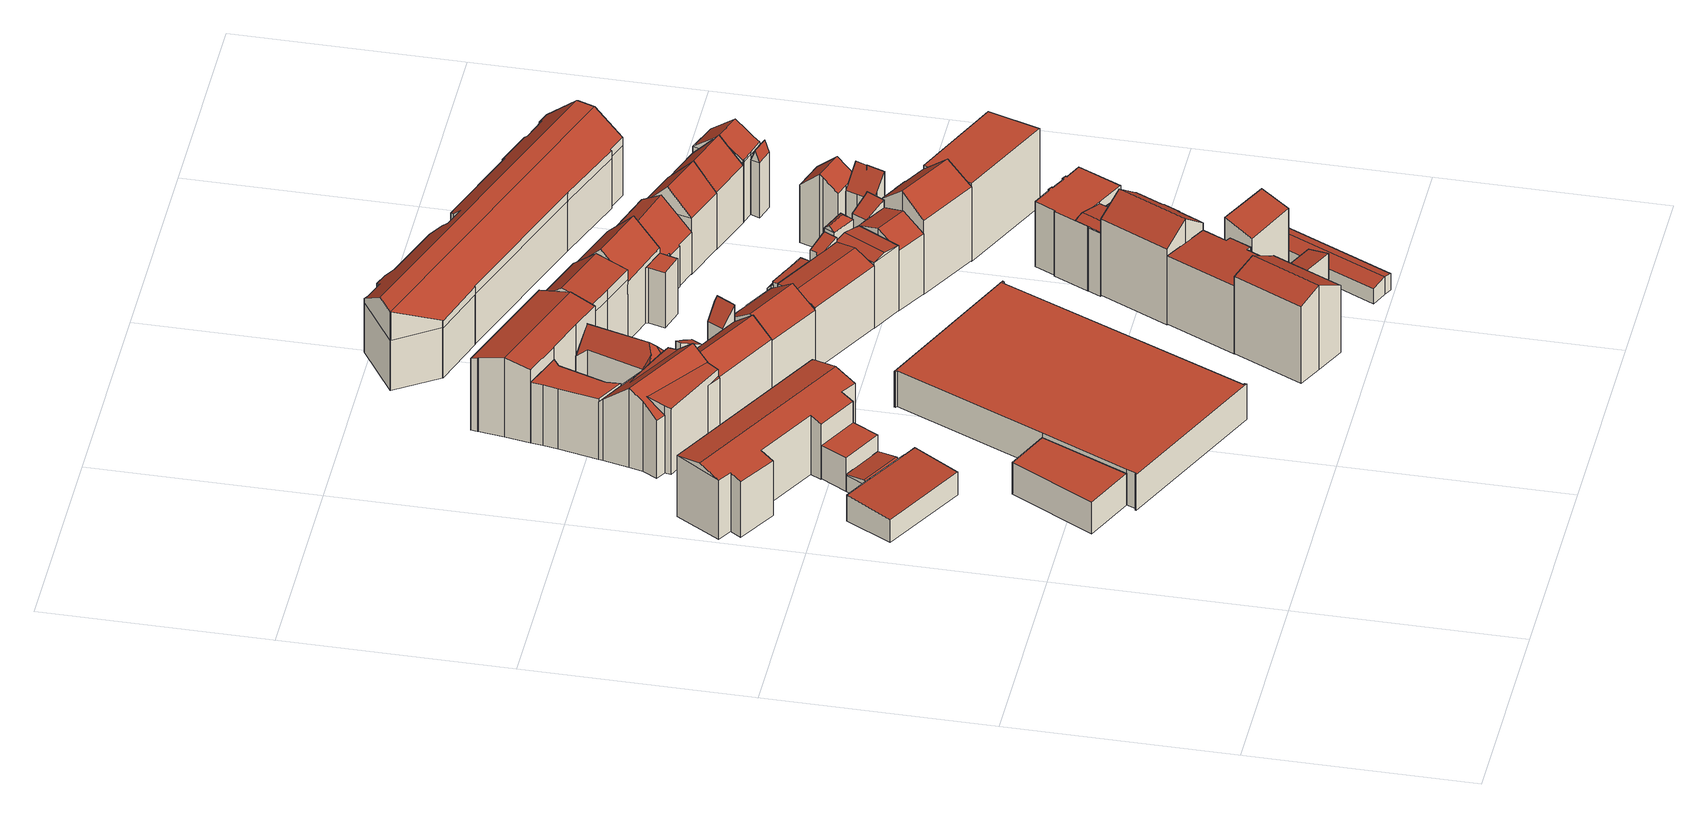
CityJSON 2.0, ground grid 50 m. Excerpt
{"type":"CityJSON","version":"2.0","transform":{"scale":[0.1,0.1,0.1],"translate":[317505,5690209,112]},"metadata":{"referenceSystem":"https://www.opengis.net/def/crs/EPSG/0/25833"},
"CityObjects":{
"building1":{"type":"Building","attributes":{"Dachtyp_tdc":"tdcPolyFlatRoof","Gemeindeschluessel":14713000,"Dachneigung":0,"QualitaetDacherkennung":68,"Geometrietyp2DReferenz":"3000","function":"31001_9998","roofType":"1000","measuredHeight":7.91},"geometry":[{"type":"MultiSurface","lod":"2","boundaries":[[[0,1,2,3]],[[1,4,5,2]],[[4,6,7,5]],[[6,0,3,7]],[[6,4,1,0]],[[3,2,5,7]]],"semantics":{"surfaces":[{"type":"WallSurface"},{"type":"RoofSurface"},{"type":"GroundSurface"}],"values":[0,0,0,0,1,2]}}]},
"building2":{"type":"Building","attributes":{"Gemeindeschluessel":14713000,"Dachtyp_tdc":"tdcPolyFlatRoof","Dachneigung":3.72,"QualitaetDacherkennung":87,"Geometrietyp2DReferenz":"3000","function":"31001_9998","roofType":"2100","measuredHeight":6.58},"geometry":[{"type":"MultiSurface","lod":"2","boundaries":[[[8,9,10,11]],[[9,12,13,10]],[[12,14,15,13]],[[14,16,17,15]],[[16,18,19,17]],[[18,20,21,19]],[[20,22,23,21]],[[22,8,11,23]],[[22,20,18,16,14,12,9,8]],[[11,10,13,15,17,19,21,23]]],"semantics":{"surfaces":[{"type":"WallSurface"},{"type":"RoofSurface"},{"type":"GroundSurface"}],"values":[0,0,0,0,0,0,0,0,1,2]}}]},
"building3":{"type":"Building","attributes":{"Dachtyp_tdc":"tdcGableRoof","Gemeindeschluessel":14713000,"Dachneigung":10.62,"QualitaetDacherkennung":27,"Geometrietyp2DReferenz":"3000","function":"31001_9998","roofType":"3100","measuredHeight":5.21},"geometry":[{"type":"MultiSurface","lod":"2","boundaries":[[[24,25,26,27]],[[25,28,29,26]],[[28,30,31,29]],[[30,32,33,31]],[[32,24,27,33]],[[34,32,35,36]],[[37,38,39,36,35]],[[25,39,38,28]],[[24,34,36,39,25]],[[28,38,37,30]],[[30,37,35,32]],[[32,34,24]],[[27,26,29,31,33]]],"semantics":{"surfaces":[{"type":"WallSurface"},{"type":"RoofSurface"},{"type":"GroundSurface"}],"values":[0,0,0,0,0,1,1,0,0,0,0,0,2]}}]},
"building4":{"type":"Building","attributes":{"Dachtyp_tdc":"tdcFreeFormRoof","Gemeindeschluessel":14713000,"Dachneigung":18.49,"QualitaetDacherkennung":33,"Geometrietyp2DReferenz":"3000","function":"31001_9998","roofType":"5000","measuredHeight":16.72},"geometry":[{"type":"MultiSurface","lod":"2","boundaries":[[[40,41,42,43]],[[41,44,45,42]],[[44,46,47,45]],[[46,48,49,47]],[[48,50,51,49]],[[50,52,53,51]],[[52,54,55,53]],[[54,56,57,55]],[[56,58,59,57]],[[58,60,61,59]],[[60,62,63,61]],[[62,64,65,63]],[[64,66,67,65]],[[66,40,43,67]],[[58,56,54,68,69,60]],[[41,40,66,64,62,69,68,52,50,48,46,44]],[[54,52,68]],[[62,60,69]],[[43,42,45,47,49,51,53,55,57,59,61,63,65,67]]],"semantics":{"surfaces":[{"type":"WallSurface"},{"type":"RoofSurface"},{"type":"GroundSurface"}],"values":[0,0,0,0,0,0,0,0,0,0,0,0,0,0,1,1,0,0,2]}}]},
"building5":{"type":"Building","attributes":{"Dachtyp_tdc":"tdcPolyFlatRoof","Gemeindeschluessel":14713000,"Dachneigung":0,"QualitaetDacherkennung":36,"Geometrietyp2DReferenz":"3000","function":"31001_9998","roofType":"1000","measuredHeight":8.52},"geometry":[{"type":"MultiSurface","lod":"2","boundaries":[[[70,71,26,31]],[[71,72,73,26]],[[72,74,75,73]],[[74,70,31,75]],[[74,72,71,70]],[[31,26,73,75]]],"semantics":{"surfaces":[{"type":"WallSurface"},{"type":"RoofSurface"},{"type":"GroundSurface"}],"values":[0,0,0,0,1,2]}}]},
"building6":{"type":"Building","attributes":{"Gemeindeschluessel":14713000,"Dachneigung":76.59,"Dachorientierung":112.06,"MittlereTraufHoehe":130.25,"QualitaetDacherkennung":28,"ObjektHoehe":18,"BodenHoehe":113.4,"Geometrietyp2DReferenz":"3000","AbsoluteHoehe":131.4,"Dachflaeche":224.31,"function":"31001_9998","roofType":"3100","measuredHeight":18,"storeysAboveGround":6},"geometry":[{"type":"MultiSurface","lod":"2","boundaries":[[[76,77,78,79]],[[77,80,81,78]],[[80,82,83,81]],[[82,84,85,83]],[[84,86,87,85]],[[86,88,89,87]],[[88,90,91,89]],[[90,92,93,91]],[[92,94,95,93]],[[94,76,79,95]],[[92,90,88,86,84,82,80]],[[80,77,76,94,92]],[[79,78,81,83,85,87,89,91,93,95]]],"semantics":{"surfaces":[{"type":"WallSurface"},{"type":"RoofSurface"},{"type":"GroundSurface"}],"values":[0,0,0,0,0,0,0,0,0,0,1,1,2]}}]},
"building7":{"type":"Building","attributes":{"Dachtyp_tdc":"tdcPolyFlatRoof","Gemeindeschluessel":14713000,"Dachneigung":0,"QualitaetDacherkennung":46,"Geometrietyp2DReferenz":"3000","function":"31001_3211","roofType":"1000","measuredHeight":9.02},"geometry":[{"type":"MultiSurface","lod":"2","boundaries":[[[96,97,98,99]],[[97,100,101,98]],[[100,102,103,101]],[[102,104,105,103]],[[104,106,107,105]],[[106,108,109,107]],[[108,110,111,109]],[[110,112,113,111]],[[112,114,115,113]],[[114,116,117,115]],[[116,118,119,117]],[[118,120,121,119]],[[120,122,123,121]],[[122,96,99,123]],[[122,120,118,116,114,112,110,108,106,104,102,100,97,96]],[[99,98,101,103,105,107,109,111,113,115,117,119,121,123]]],"semantics":{"surfaces":[{"type":"WallSurface"},{"type":"RoofSurface"},{"type":"GroundSurface"}],"values":[0,0,0,0,0,0,0,0,0,0,0,0,0,0,1,2]}}]},
"building8":{"type":"Building","attributes":{"Gemeindeschluessel":14713000,"Geometrietyp2DReferenz":"3000","function":"31001_9998","roofType":"9999"},"children":["building8-1","building8-2","building8-3","building8-4"]},
"building8-1":{"type":"BuildingPart","attributes":{"Dachtyp_tdc":"tdcFreeFormRoof","Dachneigung":39.74,"QualitaetDacherkennung":29,"Geometrietyp2DReferenz":"3000","roofType":"5000","measuredHeight":20.32},"parents":["building8"],"geometry":[{"type":"MultiSurface","lod":"2","boundaries":[[[124,125,126]],[[125,127,128,126]],[[127,129,130,131,128]],[[132,133,134,135,136]],[[133,137,138,134]],[[137,139,140,138]],[[139,141,142,140]],[[141,143,144,142]],[[143,145,146,144]],[[145,147,148,146]],[[147,149,150,148]],[[149,151,152,150]],[[147,145,143,141,139]],[[139,137,133,132,129,127,125,124,151,149,147]],[[126,128,131,135,134,138,140,142,144,146,148,150,152]],[[136,130,129,132]],[[136,135,131,130]],[[126,152,151,124]]],"semantics":{"surfaces":[{"type":"WallSurface"},{"type":"RoofSurface"},{"type":"GroundSurface"},{"type":"ClosureSurface"}],"values":[0,0,0,0,0,0,0,0,0,0,0,0,1,1,2,0,3,3]}}]},
"building8-2":{"type":"BuildingPart","attributes":{"Dachtyp_tdc":"tdcPolyFlatRoof","Dachneigung":0,"QualitaetDacherkennung":33,"Geometrietyp2DReferenz":"3000","roofType":"1000","measuredHeight":15.3},"parents":["building8"],"geometry":[{"type":"MultiSurface","lod":"2","boundaries":[[[153,154,155,152,151]],[[154,156,157,155]],[[156,158,159,157]],[[160,161,162,163]],[[161,164,165,162]],[[164,166,124,126,165]],[[166,164,161,160,158,156,154,153]],[[152,155,157,159,163,162,165,126]],[[163,159,158,160]],[[151,124,166,153]],[[151,152,126,124]]],"semantics":{"surfaces":[{"type":"WallSurface"},{"type":"RoofSurface"},{"type":"GroundSurface"},{"type":"ClosureSurface"}],"values":[0,0,0,0,0,0,1,2,3,0,3]}}]},
"building8-3":{"type":"BuildingPart","attributes":{"Dachtyp_tdc":"tdcFreeFormRoof","Dachneigung":52.57,"QualitaetDacherkennung":16,"Geometrietyp2DReferenz":"3000","roofType":"5000","measuredHeight":16.55},"parents":["building8"],"geometry":[{"type":"MultiSurface","lod":"2","boundaries":[[[167,168,169,170]],[[168,171,172,169]],[[171,173,174,172]],[[173,175,176,174]],[[175,136,135,176]],[[130,177,178,131]],[[177,179,180,178]],[[179,181,182,180]],[[181,183,184,182]],[[179,177,130,185]],[[130,136,186,187,185]],[[136,175,186]],[[175,173,171,168,167,188,187,186]],[[188,183,181,179,185,187]],[[189,170,169,172,174,176,135,131,178,180,182,184]],[[167,170,189,188]],[[131,135,136,130]],[[184,183,188,189]]],"semantics":{"surfaces":[{"type":"WallSurface"},{"type":"RoofSurface"},{"type":"GroundSurface"},{"type":"ClosureSurface"}],"values":[0,0,0,0,0,0,0,0,0,1,1,1,1,1,2,3,3,3]}}]},
"building8-4":{"type":"BuildingPart","attributes":{"Dachtyp_tdc":"tdcGableRoof","Dachneigung":14.63,"QualitaetDacherkennung":69,"Geometrietyp2DReferenz":"3000","roofType":"3100","measuredHeight":20.12},"parents":["building8"],"geometry":[{"type":"MultiSurface","lod":"2","boundaries":[[[190,191,192,193]],[[191,194,195,192]],[[194,196,197,195]],[[196,198,167,170,197]],[[199,200,160,163,184,183]],[[201,202,203,159,158]],[[202,204,205,203]],[[204,206,207,205]],[[206,190,193,207]],[[202,201,200,199,198,196,194]],[[194,191,190,206,204,202]],[[193,192,195,197,170,189,184,163,159,203,205,207]],[[183,188,167,198,199]],[[189,170,167,188]],[[183,184,189,188]],[[158,160,200,201]],[[158,159,163,160]]],"semantics":{"surfaces":[{"type":"WallSurface"},{"type":"RoofSurface"},{"type":"GroundSurface"},{"type":"ClosureSurface"}],"values":[0,0,0,0,0,0,0,0,0,1,1,2,0,3,3,0,3]}}]},
"building9":{"type":"Building","attributes":{"Gemeindeschluessel":14713000,"Geometrietyp2DReferenz":"3000","function":"31001_9998","roofType":"9999"},"children":["building9-1","building9-2","building9-3"]},
"building9-1":{"type":"BuildingPart","attributes":{"Dachtyp_tdc":"tdcGableRoof","Dachneigung":39.67,"QualitaetDacherkennung":60,"Geometrietyp2DReferenz":"3000","roofType":"3100","measuredHeight":18.93},"parents":["building9"],"geometry":[{"type":"MultiSurface","lod":"2","boundaries":[[[208,209,210,211]],[[212,213,214,215]],[[213,216,217,214]],[[216,218,219,217]],[[218,220,221,219]],[[220,222,223,221]],[[222,224,225,223]],[[220,218,216,213]],[[213,212,209,208,224,222,220]],[[211,210,215,214,217,219,221,223,225]],[[215,210,209,212]],[[211,225,224,208]]],"semantics":{"surfaces":[{"type":"WallSurface"},{"type":"RoofSurface"},{"type":"GroundSurface"},{"type":"ClosureSurface"}],"values":[0,0,0,0,0,0,0,1,1,2,3,3]}}]},
"building9-2":{"type":"BuildingPart","attributes":{"Dachtyp_tdc":"tdcPolyFlatRoof","Dachneigung":47.4,"QualitaetDacherkennung":47,"Geometrietyp2DReferenz":"3000","roofType":"2100","measuredHeight":19.2},"parents":["building9"],"geometry":[{"type":"MultiSurface","lod":"2","boundaries":[[[226,227,228,210,209]],[[227,229,230,228]],[[229,231,232,230]],[[231,233,234,232]],[[233,235,212,215,234]],[[235,233,231,229,227,226]],[[210,228,230,232,234,215]],[[226,209,212,235]],[[209,210,215,212]]],"semantics":{"surfaces":[{"type":"WallSurface"},{"type":"RoofSurface"},{"type":"GroundSurface"},{"type":"ClosureSurface"}],"values":[0,0,0,0,0,1,2,0,3]}}]},
"building9-3":{"type":"BuildingPart","attributes":{"Dachtyp_tdc":"tdcPolyFlatRoof","Dachneigung":31.92,"QualitaetDacherkennung":42,"Geometrietyp2DReferenz":"3000","roofType":"2100","measuredHeight":19.16},"parents":["building9"],"geometry":[{"type":"MultiSurface","lod":"2","boundaries":[[[236,237,238,225,224]],[[237,239,240,238]],[[239,241,242,240]],[[241,243,208,211,242]],[[243,241,239,237,236]],[[225,238,240,242,211]],[[224,208,243,236]],[[224,225,211,208]]],"semantics":{"surfaces":[{"type":"WallSurface"},{"type":"RoofSurface"},{"type":"GroundSurface"},{"type":"ClosureSurface"}],"values":[0,0,0,0,1,2,0,3]}}]},
"building10":{"type":"Building","attributes":{"Dachtyp_tdc":"tdcGableRoof","Gemeindeschluessel":14713000,"Dachneigung":30.95,"QualitaetDacherkennung":76,"Geometrietyp2DReferenz":"3000","function":"31001_9998","roofType":"3100","measuredHeight":21.27},"geometry":[{"type":"MultiSurface","lod":"2","boundaries":[[[244,245,246,247]],[[245,248,249,246]],[[248,250,251,249]],[[250,252,253,251]],[[252,254,255,253]],[[254,256,257,255]],[[256,258,259,257]],[[258,244,247,259]],[[254,252,250,248,245,244]],[[244,258,256,254]],[[247,246,249,251,253,255,257,259]]],"semantics":{"surfaces":[{"type":"WallSurface"},{"type":"RoofSurface"},{"type":"GroundSurface"}],"values":[0,0,0,0,0,0,0,0,1,1,2]}}]},
"building11":{"type":"Building","attributes":{"Dachtyp_tdc":"tdcPolyFlatRoof","Gemeindeschluessel":14713000,"Dachneigung":0,"QualitaetDacherkennung":42,"Geometrietyp2DReferenz":"3000","function":"31001_9998","roofType":"1000","measuredHeight":3.67},"geometry":[{"type":"MultiSurface","lod":"2","boundaries":[[[260,261,262,263]],[[261,264,265,262]],[[264,266,267,265]],[[266,268,269,267]],[[268,270,271,269]],[[270,260,263,271]],[[270,268,266,264,261,260]],[[263,262,265,267,269,271]]],"semantics":{"surfaces":[{"type":"WallSurface"},{"type":"RoofSurface"},{"type":"GroundSurface"}],"values":[0,0,0,0,0,0,1,2]}}]},
"building12":{"type":"Building","attributes":{"Dachtyp_tdc":"tdcFreeFormRoof","Gemeindeschluessel":14713000,"Dachneigung":34.38,"QualitaetDacherkennung":79,"Geometrietyp2DReferenz":"3000","function":"31001_9998","roofType":"5000","measuredHeight":18.98},"geometry":[{"type":"MultiSurface","lod":"2","boundaries":[[[272,273,274,275]],[[273,276,277,274]],[[276,278,279,277]],[[278,280,281,279]],[[280,282,283,281]],[[282,284,285,283]],[[284,286,287,285]],[[286,288,289,287]],[[288,272,275,289]],[[286,290,291,288]],[[290,284,282,280,278,276,273,272,291]],[[286,284,290]],[[272,288,291]],[[275,274,277,279,281,283,285,287,289]]],"semantics":{"surfaces":[{"type":"WallSurface"},{"type":"RoofSurface"},{"type":"GroundSurface"}],"values":[0,0,0,0,0,0,0,0,0,1,1,0,0,2]}}]},
"building13":{"type":"Building","attributes":{"Dachtyp_tdc":"tdcPolyFlatRoof","Gemeindeschluessel":14713000,"Dachneigung":3.12,"QualitaetDacherkennung":81,"Geometrietyp2DReferenz":"3000","function":"31001_9998","roofType":"2100","measuredHeight":17.3},"geometry":[{"type":"MultiSurface","lod":"2","boundaries":[[[292,293,294,295]],[[293,296,297,294]],[[296,298,299,297]],[[298,300,301,299]],[[300,302,303,301]],[[302,304,305,303]],[[304,306,307,305]],[[306,308,309,307]],[[308,292,295,309]],[[308,306,304,302,300,298,296,293,292]],[[295,294,297,299,301,303,305,307,309]]],"semantics":{"surfaces":[{"type":"WallSurface"},{"type":"RoofSurface"},{"type":"GroundSurface"}],"values":[0,0,0,0,0,0,0,0,0,1,2]}}]},
"building14":{"type":"Building","attributes":{"Dachtyp_tdc":"tdcGableRoof","Gemeindeschluessel":14713000,"Dachneigung":14.01,"QualitaetDacherkennung":56,"Geometrietyp2DReferenz":"3000","function":"31001_9998","roofType":"3100","measuredHeight":19.93},"geometry":[{"type":"MultiSurface","lod":"2","boundaries":[[[310,311,267,269]],[[311,312,313,267]],[[312,314,315,313]],[[314,316,317,315]],[[316,310,269,317]],[[318,319,320,321,196]],[[322,321,320,314]],[[311,196,321,322,312]],[[312,322,314]],[[310,318,196,311]],[[316,319,318,310]],[[314,320,319,316]],[[269,267,313,315,317]]],"semantics":{"surfaces":[{"type":"WallSurface"},{"type":"RoofSurface"},{"type":"GroundSurface"}],"values":[0,0,0,0,0,1,1,0,0,0,0,0,2]}}]},
"building15":{"type":"Building","attributes":{"Gemeindeschluessel":14713000,"Geometrietyp2DReferenz":"3000","function":"31001_9998","roofType":"9999"},"children":["building15-1","building15-2","building15-3","building15-4"]},
"building15-1":{"type":"BuildingPart","attributes":{"Dachtyp_tdc":"tdcGableRoof","Dachneigung":23.79,"QualitaetDacherkennung":52,"Geometrietyp2DReferenz":"3000","roofType":"3100","measuredHeight":17.87},"parents":["building15"],"geometry":[{"type":"MultiSurface","lod":"2","boundaries":[[[323,324,325,326]],[[327,328,329,330]],[[331,332,333,334]],[[332,323,326,333]],[[332,335,336,323]],[[337,338,339,336,335,340,341]],[[331,340,335,332]],[[323,336,339,324]],[[327,338,337,342,328]],[[326,325,330,329,334,333]],[[330,325,324,327]],[[334,329,328,331]],[[341,342,337]],[[328,342,341,340,331]],[[324,339,338,327]]],"semantics":{"surfaces":[{"type":"WallSurface"},{"type":"RoofSurface"},{"type":"GroundSurface"},{"type":"ClosureSurface"}],"values":[0,0,0,0,1,1,0,0,0,2,3,3,0,3,3]}}]},
"building15-2":{"type":"BuildingPart","attributes":{"Dachtyp_tdc":"tdcPolyFlatRoof","Dachneigung":46.16,"QualitaetDacherkennung":28,"Geometrietyp2DReferenz":"3000","roofType":"2100","measuredHeight":16.51},"parents":["building15"],"geometry":[{"type":"MultiSurface","lod":"2","boundaries":[[[343,344,345,346]],[[344,347,348,345]],[[347,349,350,348]],[[349,351,352,350]],[[349,347,344,343,353,351]],[[352,354,346,345,348,350]],[[353,354,352,351]],[[346,354,353,343]]],"semantics":{"surfaces":[{"type":"WallSurface"},{"type":"RoofSurface"},{"type":"GroundSurface"},{"type":"ClosureSurface"}],"values":[0,0,0,0,1,2,3,3]}}]},
"building15-3":{"type":"BuildingPart","attributes":{"Dachtyp_tdc":"tdcPolyFlatRoof","Dachneigung":6.71,"QualitaetDacherkennung":34,"Geometrietyp2DReferenz":"3000","roofType":"2100","measuredHeight":17.03},"parents":["building15"],"geometry":[{"type":"MultiSurface","lod":"2","boundaries":[[[355,356,343,346,325,324,339]],[[357,358,359,352,351]],[[358,360,338,327,330,359]],[[360,358,357,361,356,355]],[[325,346,354,352,359,330]],[[361,353,343,356]],[[353,354,346,343]],[[357,351,353,361]],[[351,352,354,353]],[[339,338,360,355]],[[324,325,330,327]],[[339,324,327,338]]],"semantics":{"surfaces":[{"type":"WallSurface"},{"type":"RoofSurface"},{"type":"GroundSurface"},{"type":"ClosureSurface"}],"values":[0,0,0,1,2,0,3,0,3,0,3,3]}}]},
"building15-4":{"type":"BuildingPart","attributes":{"Dachtyp_tdc":"tdcPolyFlatRoof","Dachneigung":16.29,"QualitaetDacherkennung":61,"Geometrietyp2DReferenz":"3000","roofType":"2100","measuredHeight":18.11},"parents":["building15"],"geometry":[{"type":"MultiSurface","lod":"2","boundaries":[[[342,362,363,329,328]],[[362,364,365,363]],[[364,366,367,365]],[[366,368,340,331,334,367]],[[368,366,364,362,342,341]],[[329,363,365,367,334]],[[341,340,368]],[[328,329,334,331]],[[342,328,331,340,341]]],"semantics":{"surfaces":[{"type":"WallSurface"},{"type":"RoofSurface"},{"type":"GroundSurface"},{"type":"ClosureSurface"}],"values":[0,0,0,0,1,2,0,3,3]}}]},
"building16":{"type":"Building","attributes":{"Dachtyp_tdc":"tdcPolyFlatRoof","Gemeindeschluessel":14713000,"Dachneigung":12.89,"QualitaetDacherkennung":75,"Geometrietyp2DReferenz":"3000","function":"31001_9998","roofType":"2100","measuredHeight":6.59},"geometry":[{"type":"MultiSurface","lod":"2","boundaries":[[[369,370,371,372]],[[370,373,374,371]],[[373,375,376,374]],[[375,377,378,376]],[[377,379,380,378]],[[379,381,382,380]],[[381,383,384,382]],[[383,385,386,384]],[[385,369,372,386]],[[385,383,381,379,377,375,373,370,369]],[[372,371,374,376,378,380,382,384,386]]],"semantics":{"surfaces":[{"type":"WallSurface"},{"type":"RoofSurface"},{"type":"GroundSurface"}],"values":[0,0,0,0,0,0,0,0,0,1,2]}}]},
"building17":{"type":"Building","attributes":{"Dachtyp_tdc":"tdcGableRoof","Gemeindeschluessel":14713000,"Dachneigung":37.02,"QualitaetDacherkennung":63,"Geometrietyp2DReferenz":"3000","function":"31001_9998","roofType":"3100","measuredHeight":23.24},"geometry":[{"type":"MultiSurface","lod":"2","boundaries":[[[387,388,389,390]],[[388,391,392,389]],[[391,393,394,392]],[[393,395,396,394]],[[395,397,398,396]],[[397,399,400,398]],[[399,401,402,400]],[[401,403,404,402]],[[403,405,406,404]],[[405,407,408,406]],[[407,409,410,408]],[[409,411,412,410]],[[411,387,390,412]],[[407,405,403,401]],[[401,399,397,395,393,391,388,387,411,409,407]],[[390,389,392,394,396,398,400,402,404,406,408,410,412]]],"semantics":{"surfaces":[{"type":"WallSurface"},{"type":"RoofSurface"},{"type":"GroundSurface"}],"values":[0,0,0,0,0,0,0,0,0,0,0,0,0,1,1,2]}}]},
"building18":{"type":"Building","attributes":{"Gemeindeschluessel":14713000,"Geometrietyp2DReferenz":"3000","function":"31001_9998","roofType":"9999"},"children":["building18-1","building18-2"]},
"building18-1":{"type":"BuildingPart","attributes":{"Dachtyp_tdc":"tdcGableRoof","Dachneigung":11,"QualitaetDacherkennung":26,"Geometrietyp2DReferenz":"3000","roofType":"3100","measuredHeight":17.28},"parents":["building18"],"geometry":[{"type":"MultiSurface","lod":"2","boundaries":[[[413,414,415,416]],[[414,417,418,415]],[[419,420,421,422]],[[420,413,416,421]],[[420,423,424,425,413]],[[414,425,424,417]],[[413,425,414]],[[419,423,420]],[[416,415,418,422,421]],[[422,418,417,419]],[[424,423,419,417]]],"semantics":{"surfaces":[{"type":"WallSurface"},{"type":"RoofSurface"},{"type":"GroundSurface"},{"type":"ClosureSurface"}],"values":[0,0,0,0,1,1,0,0,2,3,3]}}]},
"building18-2":{"type":"BuildingPart","attributes":{"Dachtyp_tdc":"tdcFreeFormRoof","Dachneigung":42.17,"QualitaetDacherkennung":10,"Geometrietyp2DReferenz":"3000","roofType":"5000","measuredHeight":20.46},"parents":["building18"],"geometry":[{"type":"MultiSurface","lod":"2","boundaries":[[[426,427,428,418,417]],[[427,429,430,428]],[[429,431,423,419,422,430]],[[432,431,429]],[[433,432,429,427]],[[433,427,426]],[[432,433,426,431]],[[418,428,430,422]],[[417,424,423,431,426]],[[417,418,422,419]],[[417,419,423,424]]],"semantics":{"surfaces":[{"type":"WallSurface"},{"type":"RoofSurface"},{"type":"GroundSurface"},{"type":"ClosureSurface"}],"values":[0,0,0,1,1,0,1,2,0,3,3]}}]},
"building19":{"type":"Building","attributes":{"Gemeindeschluessel":14713000,"Geometrietyp2DReferenz":"3000","function":"31001_9998","roofType":"9999"},"children":["building19-1","building19-2"]},
"building19-1":{"type":"BuildingPart","attributes":{"Dachtyp_tdc":"tdcGableRoof","Dachneigung":44.74,"QualitaetDacherkennung":81,"Geometrietyp2DReferenz":"3000","roofType":"3100","measuredHeight":21.27},"parents":["building19"],"geometry":[{"type":"MultiSurface","lod":"2","boundaries":[[[434,435,436,437]],[[435,438,439,440,436]],[[441,434,437,442]],[[438,435,443]],[[434,441,444]],[[435,434,444,443]],[[441,438,443,444]],[[437,436,440,445,442]],[[441,442,445,446,439,438]],[[446,445,440,439]]],"semantics":{"surfaces":[{"type":"WallSurface"},{"type":"RoofSurface"},{"type":"GroundSurface"},{"type":"ClosureSurface"}],"values":[0,0,0,0,0,1,1,2,0,3]}}]},
"building19-2":{"type":"BuildingPart","attributes":{"Dachtyp_tdc":"tdcPolyFlatRoof","Dachneigung":0,"QualitaetDacherkennung":45,"Geometrietyp2DReferenz":"3000","roofType":"1000","measuredHeight":14},"parents":["building19"],"geometry":[{"type":"MultiSurface","lod":"2","boundaries":[[[447,448,449,450]],[[448,446,445,449]],[[439,451,452,440]],[[451,447,450,452]],[[451,439,446,448,447]],[[450,449,445,440,452]],[[440,445,446,439]]],"semantics":{"surfaces":[{"type":"WallSurface"},{"type":"RoofSurface"},{"type":"GroundSurface"},{"type":"ClosureSurface"}],"values":[0,0,0,0,1,2,3]}}]},
"building20":{"type":"Building","attributes":{"Dachtyp_tdc":"tdcPolyFlatRoof","Gemeindeschluessel":14713000,"Dachneigung":16.71,"QualitaetDacherkennung":65,"Geometrietyp2DReferenz":"3000","function":"31001_9998","roofType":"2100","measuredHeight":15.62},"geometry":[{"type":"MultiSurface","lod":"2","boundaries":[[[453,454,455,456]],[[454,457,458,455]],[[457,459,460,458]],[[459,453,456,460]],[[459,457,454,453]],[[456,455,458,460]]],"semantics":{"surfaces":[{"type":"WallSurface"},{"type":"RoofSurface"},{"type":"GroundSurface"}],"values":[0,0,0,0,1,2]}}]},
"building21":{"type":"Building","attributes":{"Gemeindeschluessel":14713000,"Geometrietyp2DReferenz":"3000","function":"31001_9998","roofType":"9999"},"children":["building21-1","building21-2"]},
"building21-1":{"type":"BuildingPart","attributes":{"Dachtyp_tdc":"tdcPolyFlatRoof","Dachneigung":20.73,"QualitaetDacherkennung":61,"Geometrietyp2DReferenz":"3000","roofType":"2100","measuredHeight":18.53},"parents":["building21"],"geometry":[{"type":"MultiSurface","lod":"2","boundaries":[[[461,462,463,464]],[[462,465,466,463]],[[465,467,468,469,466]],[[470,471,472,473]],[[471,461,464,472]],[[471,470,474,467,465,462,461]],[[464,463,466,469,473,472]],[[474,468,467]],[[470,473,469,468,474]]],"semantics":{"surfaces":[{"type":"WallSurface"},{"type":"RoofSurface"},{"type":"GroundSurface"},{"type":"ClosureSurface"}],"values":[0,0,0,0,0,1,2,0,3]}}]},
"building21-2":{"type":"BuildingPart","attributes":{"Dachtyp_tdc":"tdcGableRoof","Dachneigung":30.48,"QualitaetDacherkennung":48,"Geometrietyp2DReferenz":"3000","roofType":"3100","measuredHeight":18.4},"parents":["building21"],"geometry":[{"type":"MultiSurface","lod":"2","boundaries":[[[475,476,477,478]],[[478,468,474,479,480,475]],[[469,481,482,483,484,485,473]],[[468,478,481,469]],[[478,477,482,481]],[[477,476,483,482]],[[476,475,484,483]],[[475,480,485,484]],[[480,479,470,473,485]],[[474,470,479]],[[468,469,473,470,474]]],"semantics":{"surfaces":[{"type":"RoofSurface"},{"type":"GroundSurface"},{"type":"WallSurface"},{"type":"ClosureSurface"}],"values":[0,0,1,2,2,2,2,2,2,2,3]}}]},
"building22":{"type":"Building","attributes":{"Dachtyp_tdc":"tdcGableRoof","Gemeindeschluessel":14713000,"Dachneigung":10.11,"QualitaetDacherkennung":40,"Geometrietyp2DReferenz":"3000","function":"31001_9998","roofType":"3100","measuredHeight":4.47},"geometry":[{"type":"MultiSurface","lod":"2","boundaries":[[[486,487,488,489]],[[487,490,491,488]],[[490,492,493,491]],[[492,494,495,493]],[[494,496,497,495]],[[496,498,499,497]],[[498,500,501,499]],[[500,502,503,501]],[[502,504,505,503]],[[504,506,507,505]],[[506,508,509,507]],[[508,486,489,509]],[[504,502,500,498,496,494,492,490,487,486]],[[486,508,506,504]],[[489,488,491,493,495,497,499,501,503,505,507,509]]],"semantics":{"surfaces":[{"type":"WallSurface"},{"type":"RoofSurface"},{"type":"GroundSurface"}],"values":[0,0,0,0,0,0,0,0,0,0,0,0,1,1,2]}}]},
"building23":{"type":"Building","attributes":{"Gemeindeschluessel":14713000,"Geometrietyp2DReferenz":"3000","function":"31001_9998","roofType":"9999"},"children":["building23-1","building23-2","building23-3"]},
"building23-1":{"type":"BuildingPart","attributes":{"Dachtyp_tdc":"tdcPolyFlatRoof","Dachneigung":3.5,"QualitaetDacherkennung":66,"Geometrietyp2DReferenz":"3000","roofType":"2100","measuredHeight":16.19},"parents":["building23"],"geometry":[{"type":"MultiSurface","lod":"2","boundaries":[[[510,511,512,513,514]],[[511,515,516,512]],[[515,517,518,519,516]],[[517,515,511,510]],[[513,512,516,519]],[[514,518,517,510]],[[514,513,519,518]]],"semantics":{"surfaces":[{"type":"WallSurface"},{"type":"RoofSurface"},{"type":"GroundSurface"},{"type":"ClosureSurface"}],"values":[0,0,0,1,2,0,3]}}]},
"building23-2":{"type":"BuildingPart","attributes":{"Dachtyp_tdc":"tdcPolyFlatRoof","Dachneigung":0,"QualitaetDacherkennung":27,"Geometrietyp2DReferenz":"3000","roofType":"1000","measuredHeight":16.41},"parents":["building23"],"geometry":[{"type":"MultiSurface","lod":"2","boundaries":[[[520,521,522,523,524,525]],[[521,526,527,522]],[[526,528,529,527]],[[528,530,531,529]],[[530,532,533,531]],[[532,534,535,533]],[[534,536,537,535]],[[536,538,539,537]],[[538,540,541,539]],[[540,542,543,541]],[[542,544,545,543]],[[544,546,547,545]],[[546,548,549,547]],[[548,550,551,549]],[[550,552,553,554,551]],[[552,550,548,546,544,542,540,538,536,534,532,530,528,526,521,520,555,556,557]],[[558,523,522,527,529,531,533,535,537,539,541,543,545,547,549,551,554]],[[525,559,555,520]],[[524,523,558,560]],[[525,524,560,559]],[[559,556,555]],[[557,553,552]],[[560,558,554,553]],[[559,560,553,557,556]]],"semantics":{"surfaces":[{"type":"WallSurface"},{"type":"RoofSurface"},{"type":"GroundSurface"},{"type":"ClosureSurface"}],"values":[0,0,0,0,0,0,0,0,0,0,0,0,0,0,0,1,2,0,3,3,0,0,3,3]}}]},
"building23-3":{"type":"BuildingPart","attributes":{"Dachtyp_tdc":"tdcGableRoof","Dachneigung":10.48,"QualitaetDacherkennung":59,"Geometrietyp2DReferenz":"3000","roofType":"3100","measuredHeight":17.06},"parents":["building23"],"geometry":[{"type":"MultiSurface","lod":"2","boundaries":[[[518,561,562,519]],[[561,524,523,562]],[[553,514,513,554]],[[514,553,557,563,564,518]],[[525,565,564,563,556,559]],[[561,565,525,524]],[[518,564,565,561]],[[513,519,562,523,558,554]],[[519,513,514,518]],[[558,523,524,560]],[[554,558,560,553]],[[524,525,559,560]],[[556,563,557]],[[560,559,556,557,553]]],"semantics":{"surfaces":[{"type":"WallSurface"},{"type":"RoofSurface"},{"type":"GroundSurface"},{"type":"ClosureSurface"}],"values":[0,0,0,1,1,0,0,2,3,3,3,3,0,3]}}]},
"building24":{"type":"Building","attributes":{"Dachtyp_tdc":"tdcFreeFormRoof","Gemeindeschluessel":14713000,"Dachneigung":44.7,"QualitaetDacherkennung":69,"Geometrietyp2DReferenz":"3000","function":"31001_9998","roofType":"5000","measuredHeight":17.48},"geometry":[{"type":"MultiSurface","lod":"2","boundaries":[[[566,567,568,569]],[[567,570,571,568]],[[570,572,573,571]],[[572,574,575,573]],[[574,576,577,575]],[[576,578,579,577]],[[578,580,581,579]],[[580,566,569,581]],[[572,570,567,582,583,578,576,574]],[[582,566,580,583]],[[580,578,583]],[[567,566,582]],[[569,568,571,573,575,577,579,581]]],"semantics":{"surfaces":[{"type":"WallSurface"},{"type":"RoofSurface"},{"type":"GroundSurface"}],"values":[0,0,0,0,0,0,0,0,1,1,0,0,2]}}]},
"building25":{"type":"Building","attributes":{"Dachtyp_tdc":"tdcGableRoof","Gemeindeschluessel":14713000,"Dachneigung":39.68,"QualitaetDacherkennung":84,"Geometrietyp2DReferenz":"3000","function":"31001_9998","roofType":"3100","measuredHeight":23.36},"geometry":[{"type":"MultiSurface","lod":"2","boundaries":[[[584,585,586,587]],[[585,588,589,586]],[[588,590,591,589]],[[590,592,593,591]],[[592,594,595,593]],[[594,596,597,595]],[[596,598,599,597]],[[598,600,601,599]],[[600,602,603,601]],[[602,584,587,603]],[[598,596,594,592,590,588,585,584]],[[584,602,600,598]],[[587,586,589,591,593,595,597,599,601,603]]],"semantics":{"surfaces":[{"type":"WallSurface"},{"type":"RoofSurface"},{"type":"GroundSurface"}],"values":[0,0,0,0,0,0,0,0,0,0,1,1,2]}}]},
"building26":{"type":"Building","attributes":{"name":"Bundesamt für zentrale Dienste und offene Vermögensfragen","Dachtyp_tdc":"tdcFreeFormRoof","Gemeindeschluessel":14713000,"Dachneigung":37.85,"QualitaetDacherkennung":59,"Geometrietyp2DReferenz":"3000","function":"31001_3010","roofType":"5000","measuredHeight":19.89},"geometry":[{"type":"MultiSurface","lod":"2","boundaries":[[[604,605,606,607,608]],[[609,610,605,604]],[[611,612,613,614]],[[614,613,615,616,617]],[[618,619,620,621]],[[622,623,619,618]],[[621,620,624,625]],[[625,624,610,609]],[[617,616,626,627]],[[627,626,628,629]],[[629,628,630,631]],[[631,630,623,622]],[[632,633,612,611]],[[608,607,634,635]],[[635,634,636,637]],[[637,636,638,639]],[[639,638,640]],[[641,642,643]],[[643,642,644,645]],[[645,644,646,647]],[[647,646,648,649]],[[649,648,650,651]],[[651,650,652,653]],[[653,652,654,655]],[[655,654,656,657]],[[657,656,658,659]],[[659,658,660,661]],[[661,660,662,663]],[[663,662,664,665]],[[665,664,666,667]],[[667,666,668,669]],[[669,668,633,632]],[[670,671,672,673,674,675,676,677,678,679,680,681,682,683,684,685,686,687,688,689,690,691,692,693,694,695,696,697,698,699,700,701,702]],[[637,639,671,670]],[[639,640,672,671]],[[640,641,673,672]],[[641,643,674,673]],[[643,645,675,674]],[[645,647,676,675]],[[647,649,677,676]],[[649,651,678,677]],[[651,653,679,678]],[[653,655,680,679]],[[655,657,681,680]],[[657,659,682,681]],[[659,661,683,682]],[[661,663,684,683]],[[663,665,685,684]],[[665,667,686,685]],[[667,669,687,686]],[[669,632,688,687]],[[632,611,689,688]],[[611,614,690,689]],[[614,617,691,690]],[[617,627,692,691]],[[627,629,693,692]],[[629,631,694,693]],[[631,622,695,694]],[[622,618,696,695]],[[618,621,697,696]],[[621,625,698,697]],[[625,609,699,698]],[[609,604,700,699]],[[604,608,701,700]],[[608,635,702,701]],[[635,637,670,702]],[[633,668,666,664,662,660,658,656,654,652,650,648,646,644,642,641,640,638,636,634,607,606,612]],[[623,630,628,626,616,615,610,624,620,619]],[[613,612,606,605,610,615]]],"semantics":{"surfaces":[{"type":"WallSurface"},{"type":"GroundSurface"},{"type":"RoofSurface"}],"values":[0,0,0,0,0,0,0,0,0,0,0,0,0,0,0,0,0,0,0,0,0,0,0,0,0,0,0,0,0,0,0,0,1,0,0,0,0,0,0,0,0,0,0,0,0,0,0,0,0,0,0,0,0,0,0,0,0,0,0,0,0,0,0,0,0,0,2,2,2]}}]},
"building27":{"type":"Building","attributes":{"Dachtyp_tdc":"tdcGableRoof","Gemeindeschluessel":14713000,"Dachneigung":46.88,"QualitaetDacherkennung":71,"Geometrietyp2DReferenz":"3000","function":"31001_9998","roofType":"3100","measuredHeight":20.15},"geometry":[{"type":"MultiSurface","lod":"2","boundaries":[[[703,704,705,706]],[[704,707,708,705]],[[707,709,710,708]],[[709,703,706,710]],[[707,704,711]],[[703,709,712]],[[704,703,712,711]],[[709,707,711,712]],[[706,705,708,710]]],"semantics":{"surfaces":[{"type":"WallSurface"},{"type":"RoofSurface"},{"type":"GroundSurface"}],"values":[0,0,0,0,0,0,1,1,2]}}]},
"building28":{"type":"Building","attributes":{"Gemeindeschluessel":14713000,"Geometrietyp2DReferenz":"3000","function":"31001_9998","roofType":"9999"},"children":["building28-1","building28-2"]},
"building28-1":{"type":"BuildingPart","attributes":{"Dachtyp_tdc":"tdcPolyFlatRoof","Dachneigung":51.68,"QualitaetDacherkennung":77,"Geometrietyp2DReferenz":"3000","roofType":"2100","measuredHeight":19.43},"parents":["building28"],"geometry":[{"type":"MultiSurface","lod":"2","boundaries":[[[713,714,715,716,717]],[[714,718,719,715]],[[718,720,721,719]],[[720,722,723,721]],[[722,724,725,723]],[[724,726,727,725]],[[728,729,726,724,722,720,718,714,713]],[[716,715,719,721,723,725,727,730]],[[731,729,728]],[[730,727,726,729,731]],[[713,717,731,728]],[[717,716,730,731]]],"semantics":{"surfaces":[{"type":"WallSurface"},{"type":"RoofSurface"},{"type":"GroundSurface"},{"type":"ClosureSurface"}],"values":[0,0,0,0,0,0,1,2,0,3,0,3]}}]},
"building28-2":{"type":"BuildingPart","attributes":{"Dachtyp_tdc":"tdcGableRoof","Dachneigung":43.44,"QualitaetDacherkennung":50,"Geometrietyp2DReferenz":"3000","roofType":"3100","measuredHeight":19.03},"parents":["building28"],"geometry":[{"type":"MultiSurface","lod":"2","boundaries":[[[732,733,734,727,726]],[[733,735,736,734]],[[735,737,738,736]],[[737,739,740,738]],[[739,741,742,740]],[[741,743,744,742]],[[743,745,746,744]],[[747,717,716,715]],[[745,743,741,739,737]],[[737,735,733,732,729,731,717,747,731,745]],[[730,727,734,736,738,740,742,744,746,730,715,716]],[[732,726,729]],[[726,727,730,731,729]],[[731,730,746,745]],[[747,715,730,731]],[[730,716,717,731]]],"semantics":{"surfaces":[{"type":"WallSurface"},{"type":"RoofSurface"},{"type":"GroundSurface"},{"type":"ClosureSurface"}],"values":[0,0,0,0,0,0,0,0,1,1,2,0,3,0,3,3]}}]},
"building29":{"type":"Building","attributes":{"Dachtyp_tdc":"tdcPolyFlatRoof","Gemeindeschluessel":14713000,"Dachneigung":0,"QualitaetDacherkennung":58,"Geometrietyp2DReferenz":"3000","function":"31001_9998","roofType":"1000","measuredHeight":19.77},"geometry":[{"type":"MultiSurface","lod":"2","boundaries":[[[748,749,750,751]],[[749,752,753,750]],[[752,754,755,753]],[[754,748,751,755]],[[754,752,749,748]],[[751,750,753,755]]],"semantics":{"surfaces":[{"type":"WallSurface"},{"type":"RoofSurface"},{"type":"GroundSurface"}],"values":[0,0,0,0,1,2]}}]},
"building30":{"type":"Building","attributes":{"Dachtyp_tdc":"tdcGableRoof","Gemeindeschluessel":14713000,"Dachneigung":47.71,"QualitaetDacherkennung":68,"Geometrietyp2DReferenz":"3000","function":"31001_9998","roofType":"3100","measuredHeight":20.2},"geometry":[{"type":"MultiSurface","lod":"2","boundaries":[[[756,757,758,759]],[[757,760,761,758]],[[760,762,763,761]],[[762,756,759,763]],[[760,757,764]],[[756,762,765]],[[757,756,765,764]],[[762,760,764,765]],[[759,758,761,763]]],"semantics":{"surfaces":[{"type":"WallSurface"},{"type":"RoofSurface"},{"type":"GroundSurface"}],"values":[0,0,0,0,0,0,1,1,2]}}]},
"building31":{"type":"Building","attributes":{"Gemeindeschluessel":14713000,"Geometrietyp2DReferenz":"3000","function":"31001_9998","roofType":"9999"},"children":["building31-1","building31-2"]},
"building31-1":{"type":"BuildingPart","attributes":{"Dachtyp_tdc":"tdcFreeFormRoof","Dachneigung":69.91,"QualitaetDacherkennung":24,"Geometrietyp2DReferenz":"3000","roofType":"5000","measuredHeight":16.89},"parents":["building31"],"geometry":[{"type":"MultiSurface","lod":"2","boundaries":[[[766,767,768,769]],[[770,771,772,773]],[[771,766,769,772]],[[774,770,767,775]],[[766,771,774,775]],[[770,774,771]],[[766,775,767]],[[769,768,773,772]],[[773,768,767,770]]],"semantics":{"surfaces":[{"type":"WallSurface"},{"type":"RoofSurface"},{"type":"GroundSurface"},{"type":"ClosureSurface"}],"values":[0,0,0,1,1,0,0,2,3]}}]},
"building31-2":{"type":"BuildingPart","attributes":{"Dachtyp_tdc":"tdcGableRoof","Dachneigung":39.49,"QualitaetDacherkennung":62,"Geometrietyp2DReferenz":"3000","roofType":"3100","measuredHeight":19.99},"parents":["building31"],"geometry":[{"type":"MultiSurface","lod":"2","boundaries":[[[776,777,778,779]],[[777,780,781,778]],[[780,782,770,773,781]],[[783,784,785,768,767]],[[784,786,759,785]],[[786,787,763,759]],[[787,776,779,763]],[[787,788,789,790]],[[791,792,793,789,788,794,795,796]],[[782,791,796,783]],[[783,796,795,784]],[[784,795,794,786]],[[786,794,788,787]],[[777,793,792,780]],[[776,790,789,793,777]],[[780,792,791,782]],[[787,790,776]],[[779,778,781,773,768,785,759,763]],[[767,770,782,783]],[[767,768,773,770]]],"semantics":{"surfaces":[{"type":"WallSurface"},{"type":"RoofSurface"},{"type":"GroundSurface"},{"type":"ClosureSurface"}],"values":[0,0,0,0,0,0,0,1,1,0,0,0,0,0,0,0,0,2,0,3]}}]}
},
"vertices":[
[270,626,91],[365,583,91],[365,583,11],[270,626,11],[278,391,91],[278,391,11],[168,441,91],[168,441,11],
[266,853,77],[273,850,77],[273,850,11],[266,853,11],[273,849,77],[273,849,11],[300,834,77],[300,834,11],[245,734,69],[245,734,11],[60,837,69],[60,837,11],[115,938,77],[115,938,11],[178,903,77],[178,903,11],
[178,903,55],[208,958,55],[208,958,15],[178,903,15],[258,932,55],[258,932,15],[297,910,55],[297,910,15],[266,853,55],[266,853,15],[178,903,56],[274,867,67],[185,916,67],[297,910,58],[258,932,58],[208,958,58],
[240,1016,153],[253,1040,162],[253,1040,13],[240,1016,13],[117,1116,162],[117,1116,13],[101,1088,152],[101,1088,13],[16,1138,153],[16,1138,13],[31,1162,162],[31,1162,13],[0,1181,162],[0,1181,13],[59,1279,169],[59,1279,13],[432,1073,169],[432,1073,13],[431,1072,169],[431,1072,13],[432,1072,169],[432,1072,13],[377,973,162],[377,973,13],[343,994,163],[343,994,13],[329,968,153],[329,968,13],[28,1226,180],[403,1019,180],
[297,910,100],[208,958,100],[240,1016,100],[240,1016,15],[329,968,100],[329,968,15],
[196,1318,180],[199,1332,183],[199,1332,14],[196,1318,14],[211,1374,194],[211,1374,14],[226,1430,180],[226,1430,14],[279,1416,178],[279,1416,14],[290,1413,178],[290,1413,14],[373,1378,179],[373,1378,14],[400,1365,180],[400,1365,14],[373,1308,194],[373,1308,14],[347,1251,180],[347,1251,14],
[365,583,102],[514,913,102],[514,913,12],[365,583,12],[510,915,102],[510,915,12],[512,919,102],[512,919,12],[856,763,102],[856,763,12],[854,759,102],[854,759,12],[850,761,102],[850,761,12],[607,214,102],[607,214,12],[611,212,102],[611,212,12],[609,208,102],[609,208,12],[263,368,102],[263,368,12],[265,371,102],[265,371,12],[269,370,102],[269,370,12],[278,391,102],[278,391,12],
[279,1439,160],[279,1439,161],[279,1439,14],[353,1397,161],[353,1397,14],[354,1398,160],[354,1398,134],[354,1398,14],[406,1369,160],[395,1348,180],[395,1348,14],[406,1369,14],[406,1369,134],[376,1310,216],[376,1310,14],[375,1308,217],[375,1308,14],[345,1247,160],[345,1247,14],[177,1345,160],[177,1345,14],[195,1376,190],[195,1376,14],[202,1406,215],[202,1406,14],[215,1463,169],[215,1463,14],[217,1473,160],[217,1473,14],
[217,1473,167],[236,1560,167],[236,1560,14],[242,1593,167],[242,1593,14],[246,1619,167],[246,1619,14],[332,1588,167],[313,1575,167],[313,1575,14],[332,1588,14],[277,1471,167],[277,1471,14],[279,1439,167],
[484,1533,133],[477,1507,133],[477,1507,14],[484,1533,14],[455,1432,133],[455,1432,14],[444,1397,134],[444,1397,14],[433,1361,134],[433,1361,14],[358,1401,134],[358,1401,14],[376,1413,134],[376,1413,14],[419,1536,134],[419,1536,14],[414,1559,118],[414,1559,14],[394,1399,162],[416,1393,168],[410,1406,179],[455,1544,174],[455,1544,14],
[264,1747,196],[519,1656,196],[519,1656,14],[264,1747,14],[500,1587,215],[500,1587,14],[485,1538,201],[485,1538,14],[484,1533,199],[414,1559,199],[332,1588,199],[246,1619,199],[254,1675,215],[254,1675,14],[263,1731,200],[263,1731,14],[262,1732,200],[262,1732,14],
[447,1305,161],[505,1273,161],[505,1273,12],[447,1305,12],[538,1255,161],[514,1212,201],[514,1212,12],[538,1255,12],[489,1168,163],[489,1168,12],[345,1247,163],[345,1247,12],[368,1293,201],[368,1293,12],[376,1310,186],[376,1310,12],[389,1337,161],[389,1337,12],
[505,1273,163],[525,1308,163],[525,1308,12],[554,1299,196],[554,1299,12],[561,1296,204],[561,1296,12],[546,1269,203],[546,1269,12],[538,1255,203],
[389,1337,203],[395,1348,203],[395,1348,12],[425,1339,184],[425,1339,12],[460,1328,162],[460,1328,12],[447,1305,162],
[876,249,227],[929,223,191],[929,223,14],[876,249,14],[940,218,184],[940,218,14],[886,103,184],[886,103,14],[867,64,184],[867,64,14],[803,96,227],[803,96,14],[748,123,209],[748,123,14],[822,276,209],[822,276,14],
[444,1397,56],[455,1432,56],[455,1432,20],[444,1397,20],[477,1507,56],[477,1507,20],[485,1538,56],[485,1538,20],[538,1519,56],[538,1519,20],[507,1380,56],[507,1380,20],
[546,1269,160],[567,1257,161],[567,1257,11],[546,1269,11],[569,1259,159],[569,1259,11],[597,1243,159],[597,1243,11],[596,1242,160],[596,1242,11],[663,1204,161],[663,1204,11],[661,1199,164],[661,1199,11],[608,1102,160],[608,1102,11],[489,1168,160],[489,1168,11],[636,1154,200],[518,1219,200],
[990,318,178],[967,271,178],[967,271,12],[990,318,12],[956,276,179],[956,276,12],[951,266,179],[951,266,12],[929,223,179],[929,223,12],[822,276,185],[822,276,12],[896,430,185],[896,430,12],[1004,377,179],[1004,377,12],[979,324,179],[979,324,12],
[538,1519,176],[485,1538,176],[519,1656,176],[519,1656,20],[647,1611,176],[647,1611,20],[614,1491,176],[614,1491,20],[538,1519,201],[614,1491,201],[633,1561,219],[505,1607,219],[519,1656,177],
[608,1102,166],[656,1189,166],[656,1189,9],[608,1102,9],[744,1140,166],[765,1129,166],[765,1129,9],[744,1140,9],[819,1099,166],[771,1012,166],[771,1012,9],[819,1099,9],[795,1056,188],[632,1146,188],[765,1129,179],[744,1140,179],[656,1189,179],[819,1099,179],[785,1117,179],[765,1129,173],
[661,1199,171],[663,1204,166],[663,1204,9],[661,1199,9],[666,1213,156],[666,1213,9],[728,1191,156],[728,1191,9],[722,1175,174],[722,1175,9],[663,1201,168],[663,1201,9],
[656,1189,180],[661,1199,178],[722,1175,177],[755,1161,177],[755,1161,9],[744,1140,180],[663,1201,178],
[780,1133,176],[780,1133,9],[787,1148,175],[787,1148,9],[835,1128,190],[835,1128,9],[819,1099,190],
[1025,176,80],[959,209,80],[959,209,14],[1025,176,14],[979,251,69],[979,251,14],[981,255,68],[981,255,14],[1018,237,68],[1018,237,14],[1028,232,68],[1028,232,14],[1062,215,68],[1062,215,14],[1128,183,68],[1128,183,14],[1106,137,80],[1106,137,14],
[1077,530,198],[1050,472,198],[1050,472,9],[1077,530,9],[1057,468,192],[1057,468,9],[1039,432,192],[1039,432,9],[1032,435,198],[1032,435,9],[1009,388,198],[1009,388,9],[1004,377,197],[1004,377,9],[952,402,242],[952,402,9],[896,430,201],[896,430,9],[970,582,202],[970,582,9],[1025,555,242],[1025,555,9],[1066,535,207],[1066,535,9],[1075,531,200],[1075,531,9],
[839,975,173],[771,1012,173],[771,1012,8],[839,975,8],[822,1105,173],[822,1105,8],[875,1076,173],[890,1067,173],[890,1067,8],[875,1076,8],[875,1076,176],[852,1089,181],[801,996,181],
[822,1105,199],[835,1128,199],[835,1128,8],[891,1105,199],[891,1105,8],[875,1076,199],[869,1097,213],[828,1117,211],
[647,1611,170],[773,1565,172],[773,1565,19],[647,1611,19],[739,1450,171],[739,1450,159],[739,1450,19],[614,1491,169],[614,1491,19],[756,1507,232],[631,1551,232],[682,1469,19],[682,1469,159],
[674,1426,159],[685,1462,159],[685,1462,19],[674,1426,19],[727,1410,159],[727,1410,19],
[1180,290,168],[1151,229,148],[1151,229,12],[1180,290,12],[1036,281,147],[1036,281,12],[1069,345,168],[1069,345,12],
[973,1071,189],[981,1068,193],[981,1068,7],[973,1071,7],[963,1036,193],[963,1036,7],[959,1029,193],[959,1029,174],[959,1029,7],[912,1055,172],[930,1089,172],[930,1089,7],[912,1055,7],[916,1053,174],
[865,1022,191],[839,975,159],[906,936,159],[933,984,191],[912,1055,174],[890,1067,174],[933,984,7],[906,936,7],[839,975,7],[865,1022,7],[890,1067,7],
[1092,18,47],[1057,34,40],[1057,34,3],[1092,18,3],[1106,137,40],[1106,137,3],[1128,183,40],[1128,183,3],[1151,229,41],[1151,229,3],[1180,290,41],[1180,290,3],[1193,318,41],[1193,318,3],[1209,350,41],[1209,350,3],[1210,352,40],[1210,352,3],[1244,335,47],[1244,335,3],[1262,326,44],[1262,326,3],[1110,9,44],[1110,9,3],
[1063,589,167],[1086,578,165],[1086,578,5],[1063,589,5],[1063,589,165],[1066,535,165],[1066,535,5],[1043,546,167],[1043,546,165],[1043,546,5],
[984,611,169],[983,612,169],[983,612,5],[984,611,5],[984,611,165],[984,611,168],[1020,688,169],[1020,688,5],[1022,687,169],[1022,687,5],[1045,733,169],[1045,733,5],[1089,712,169],[1089,712,5],[1090,715,169],[1090,715,5],[1100,710,169],[1100,710,5],[1099,707,169],[1099,707,5],[1131,691,169],[1131,691,5],[1133,694,169],[1133,694,5],[1142,689,169],[1142,689,5],[1141,686,169],[1141,686,5],[1178,669,169],[1178,669,5],[1132,573,169],[1132,573,5],[1070,604,169],[1070,604,165],[1070,604,5],[998,641,169],[1000,640,169],[1050,614,169],[998,641,5],[998,641,168],[998,641,165],
[970,582,165],[970,582,5],[1018,630,176],[990,572,176],[970,582,168],
[902,1520,164],[868,1409,122],[868,1409,18],[902,1520,18],[819,1426,124],[819,1426,18],[818,1424,121],[818,1424,18],[782,1436,123],[782,1436,18],[784,1439,126],[784,1439,18],[740,1455,128],[740,1455,18],[773,1565,161],[773,1565,18],[889,1477,192],[758,1516,192],
[935,986,240],[963,1036,192],[963,1036,6],[935,986,6],[1005,1013,192],[1005,1013,6],[1006,1015,190],[1006,1015,6],[1032,1001,190],[1032,1001,6],[1031,998,192],[1031,998,6],[1080,971,192],[1080,971,6],[1059,917,240],[1059,917,6],[1038,863,193],[1038,863,6],[906,936,192],[906,936,6],
[359,1933,145],[359,1933,217],[403,1962,217],[476,2010,154],[476,2010,145],[359,1932,145],[359,1932,217],[1138,1701,145],[1138,1701,217],[1137,1698,217],[1137,1698,145],[1124,1661,217],[1100,1598,165],[1100,1598,145],[545,1794,145],[545,1794,164],[421,1835,162],[421,1835,145],[545,1795,145],[545,1795,165],[422,1837,164],[422,1837,145],[1055,1614,165],[1055,1614,145],[1053,1612,163],[1053,1612,145],[894,1671,165],[894,1671,145],[1163,1768,145],[1163,1768,153],[481,2002,159],[481,2002,145],[526,1987,158],[526,1987,145],[528,1990,155],[528,1990,145],[543,1997,145],[573,1986,145],[581,1970,156],[581,1970,145],[581,1968,158],[581,1968,145],[710,1921,159],[710,1921,145],[721,1898,175],[721,1898,145],[715,1884,189],[715,1884,145],[760,1867,190],[760,1867,145],[765,1882,176],[765,1882,145],[789,1893,159],[789,1893,145],[992,1821,159],[992,1821,145],[995,1827,153],[995,1827,145],[1077,1798,153],[1077,1798,145],[1076,1791,159],[1076,1791,145],[1131,1772,159],[1131,1772,145],[1134,1778,153],[1134,1778,145],[526,1987,18],[528,1990,18],[543,1997,18],[573,1986,18],[581,1970,18],[581,1968,18],[710,1921,18],[721,1898,18],[715,1884,18],[760,1867,18],[765,1882,18],[789,1893,18],[992,1821,18],[995,1827,18],[1077,1798,18],[1076,1791,18],[1131,1772,18],[1134,1778,18],[1163,1768,18],[1138,1701,18],[1137,1698,18],[1100,1598,18],[1055,1614,18],[1053,1612,18],[894,1671,18],[545,1795,18],[545,1794,18],[421,1835,18],[422,1837,18],[359,1932,18],[359,1933,18],[476,2010,18],[481,2002,18],
[962,1376,157],[868,1409,157],[868,1409,16],[962,1376,16],[902,1520,153],[902,1520,16],[1001,1485,153],[1001,1485,16],[884,1462,218],[981,1428,218],
[1053,1083,204],[1054,1083,204],[1054,1083,10],[1053,1083,10],[1053,1083,147],[1040,1044,204],[1040,1044,10],[1014,1054,170],[1014,1054,10],[1003,1059,155],[1003,1059,10],[1016,1096,155],[1016,1096,10],[1025,1121,155],[1025,1121,10],[1062,1108,205],[1034,1118,167],[1062,1108,10],[1062,1108,167],
[1025,1121,167],[995,1131,167],[995,1131,10],[1007,1164,194],[1007,1164,10],[1009,1172,200],[1009,1172,10],[1025,1217,155],[1025,1217,10],[1030,1216,155],[1030,1216,10],[1092,1194,156],[1092,1194,10],[1076,1149,200],[1076,1149,10],[1054,1083,147],
[1285,878,201],[1248,764,201],[1248,764,3],[1285,878,3],[1038,863,201],[1038,863,3],[1080,971,201],[1080,971,3],
[1061,1341,160],[962,1376,160],[962,1376,15],[1061,1341,15],[1001,1485,151],[1001,1485,15],[1095,1452,151],[1095,1452,15],[981,1429,217],[1078,1394,217],
[1084,1311,154],[1091,1331,154],[1091,1331,15],[1084,1311,15],[1128,1320,154],[1123,1299,154],[1123,1299,15],[1128,1320,15],[1125,1309,183],[1088,1321,183],
[1160,1428,167],[1136,1350,167],[1136,1350,15],[1160,1428,15],[1131,1334,167],[1131,1334,15],[1128,1320,167],[1091,1331,167],[1065,1340,167],[1065,1340,15],[1061,1341,167],[1095,1452,167],[1078,1396,214],[1143,1374,214],[1160,1428,168],[1128,1320,174],[1131,1334,184],[1136,1350,196],[1061,1341,173],[1065,1340,173],[1091,1331,173]
]}
